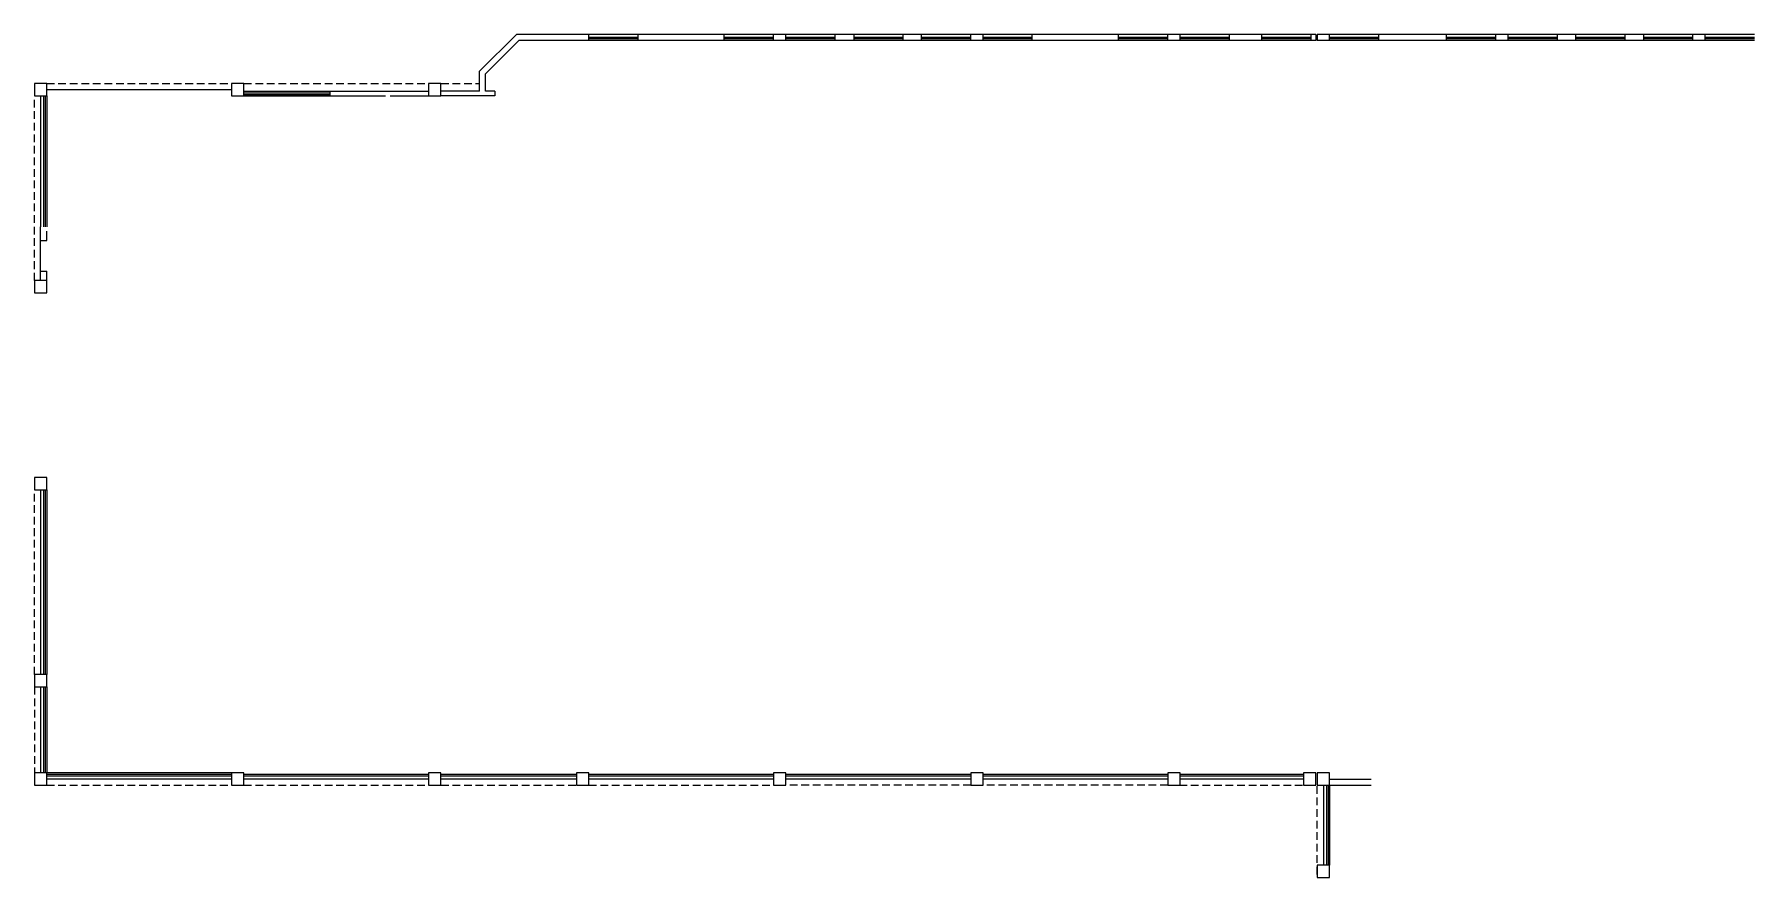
# Model space of a CAD drawing. Header units: metres. Extents: x 51 to 18146, y -212 to 18074.
# Drawn here: x 3068.8 to 3124.7, y 2252.5 to 2279.9 of the extents above; entities that cross this region are included whole.
import ezdxf

# ---------------------------------------------------------------- set-up
doc = ezdxf.new("R2010")
doc.units = ezdxf.units.M
doc.linetypes.add('HIDDEN', pattern=[0.375, 0.25, -0.125])
doc.layers.get('0').update_dxf_attribs({"color": 250})
for name, color, linetype in [('AY', 1, 'Continuous'), ('COL', 2, 'Continuous'), ('NO', 250, 'Continuous'), ('PA', 7, 'Continuous'), ('VE', 5, 'Continuous')]:
    doc.layers.add(name, color=color, linetype=linetype)
doc.layers.get('0').freeze()

# ---------------------------------------------------------------- blocks, each defined once
blk = doc.blocks.new('-COL40-')
at = {"color": 0}
blk.add_lwpolyline([(-0.2, 0.2), (-0.2, -0.2), (0.2, -0.2), (0.2, 0.2)], close=True, dxfattribs=at)
blk = doc.blocks.new('PISO 1')
at = {"layer": 'AY', "color": 15, "linetype": 'HIDDEN'}
for p, q in [((57.994, 370.91), (63.994, 370.91)), ((64.394, 370.91), (70.394, 370.91)), ((70.794, 370.91), (72.044, 370.91)), ((57.594, 364.51), (57.594, 370.51)), ((57.594, 351.71), (57.594, 357.71)), ((57.594, 351.31), (57.594, 348.51)), ((57.994, 348.11), (63.994, 348.11)), ((64.394, 348.11), (70.394, 348.11)), ((70.794, 348.11), (75.194, 348.11)), ((75.594, 348.11), (81.594, 348.11)), ((87.994, 348.11), (81.994, 348.11)), ((94.394, 348.11), (88.394, 348.11)), ((94.394, 348.11), (99.244, 348.11)), ((99.244, 345.21), (99.244, 348.11))]:
    blk.add_line(p, q, dxfattribs=at)
at = {"layer": 'AY', "color": 15}
blk.add_line((57.794, 364.81), (57.794, 365.81), dxfattribs=at)
at = {"layer": 'PA', "color": 15}
for p, q in [((72.044, 371.31), (73.244, 372.51)), ((72.244, 371.227), (73.327, 372.31)), ((75.594, 372.51), (73.244, 372.51)), ((75.594, 372.31), (73.327, 372.31)), ((75.594, 372.31), (75.594, 372.51)), ((77.194, 372.31), (77.194, 372.51)), ((79.994, 372.51), (77.194, 372.51)), ((79.994, 372.31), (77.194, 372.31)), ((79.994, 372.31), (79.994, 372.51)), ((81.994, 372.51), (81.594, 372.51)), ((81.594, 372.31), (81.594, 372.51)), ((81.994, 372.31), (81.594, 372.31)), ((81.994, 372.31), (81.994, 372.51)), ((83.594, 372.31), (83.594, 372.51)), ((84.194, 372.51), (83.594, 372.51)), ((84.194, 372.31), (83.594, 372.31)), ((84.194, 372.51), (84.194, 372.31)), ((86.394, 372.51), (85.794, 372.51)), ((85.794, 372.51), (85.794, 372.31)), ((86.394, 372.31), (85.794, 372.31)), ((86.394, 372.31), (86.394, 372.51)), ((88.394, 372.51), (87.994, 372.51)), ((87.994, 372.31), (87.994, 372.51)), ((88.394, 372.31), (87.994, 372.31)), ((88.394, 372.31), (88.394, 372.51)), ((92.794, 372.51), (89.994, 372.51)), ((89.994, 372.31), (89.994, 372.51)), ((92.794, 372.31), (89.994, 372.31)), ((92.794, 372.31), (92.794, 372.51)), ((94.394, 372.31), (94.394, 372.51)), ((94.794, 372.51), (94.394, 372.51)), ((94.794, 372.31), (94.394, 372.31)), ((94.794, 372.31), (94.794, 372.51)), ((97.444, 372.51), (96.394, 372.51)), ((96.394, 372.31), (96.394, 372.51)), ((97.444, 372.31), (96.394, 372.31)), ((97.444, 372.31), (97.444, 372.51)), ((99.044, 372.31), (99.044, 372.51)), ((99.194, 372.51), (99.044, 372.51)), ((99.194, 372.31), (99.044, 372.31)), ((99.194, 372.51), (99.194, 372.31)), ((99.644, 372.51), (99.244, 372.51)), ((99.244, 372.51), (99.244, 372.31)), ((99.644, 372.31), (99.244, 372.31)), ((99.644, 372.31), (99.644, 372.51)), ((103.444, 372.51), (101.244, 372.51)), ((101.244, 372.31), (101.244, 372.51)), ((103.444, 372.31), (101.244, 372.31)), ((103.444, 372.31), (103.444, 372.51)), ((105.044, 372.31), (105.044, 372.51)), ((105.444, 372.51), (105.044, 372.51)), ((105.444, 372.31), (105.044, 372.31)), ((105.444, 372.31), (105.444, 372.51)), ((107.044, 372.31), (107.044, 372.51)), ((107.644, 372.51), (107.044, 372.51)), ((107.644, 372.31), (107.044, 372.31)), ((107.644, 372.31), (107.644, 372.51)), ((109.844, 372.51), (109.244, 372.51)), ((109.244, 372.31), (109.244, 372.51)), ((109.844, 372.31), (109.244, 372.31)), ((109.844, 372.31), (109.844, 372.51)), ((111.444, 372.31), (111.444, 372.51)), ((111.844, 372.51), (111.444, 372.51)), ((111.844, 372.31), (111.444, 372.31)), ((111.844, 372.31), (111.844, 372.51)), ((72.044, 370.66), (72.044, 371.31)), ((72.244, 370.66), (72.244, 371.227)), ((67.194, 370.51), (67.194, 370.66)), ((67.194, 370.66), (70.394, 370.66)), ((67.194, 370.51), (68.994, 370.51)), ((69.144, 370.51), (70.394, 370.51)), ((72.044, 370.66), (70.794, 370.66)), ((72.544, 370.51), (70.794, 370.51)), ((72.544, 370.66), (72.244, 370.66)), ((72.544, 370.66), (72.544, 370.51)), ((57.794, 365.81), (57.794, 366.26)), ((57.994, 365.81), (57.994, 366.11)), ((57.794, 365.81), (57.994, 365.81)), ((57.794, 364.81), (57.994, 364.81)), ((57.794, 364.51), (57.794, 364.81)), ((57.994, 364.51), (57.994, 364.81)), ((99.644, 348.31), (100.994, 348.31)), ((99.644, 348.11), (100.994, 348.11))]:
    blk.add_line(p, q, dxfattribs=at)
at = {"layer": 'VE', "color": 15}
for p, q in [((77.194, 372.51), (75.594, 372.51)), ((77.194, 372.41), (75.594, 372.41)), ((77.194, 372.36), (75.594, 372.36)), ((77.194, 372.31), (75.594, 372.31)), ((81.594, 372.51), (79.994, 372.51)), ((81.594, 372.41), (79.994, 372.41)), ((81.594, 372.36), (79.994, 372.36)), ((81.594, 372.31), (79.994, 372.31)), ((83.594, 372.51), (81.994, 372.51)), ((83.594, 372.41), (81.994, 372.41)), ((83.594, 372.36), (81.994, 372.36)), ((83.594, 372.31), (81.994, 372.31)), ((85.794, 372.51), (84.194, 372.51)), ((85.794, 372.41), (84.194, 372.41)), ((85.794, 372.36), (84.194, 372.36)), ((85.794, 372.31), (84.194, 372.31)), ((87.994, 372.51), (86.394, 372.51)), ((87.994, 372.41), (86.394, 372.41)), ((87.994, 372.36), (86.394, 372.36)), ((87.994, 372.31), (86.394, 372.31)), ((89.994, 372.51), (88.394, 372.51)), ((89.994, 372.41), (88.394, 372.41)), ((89.994, 372.36), (88.394, 372.36)), ((89.994, 372.31), (88.394, 372.31)), ((94.394, 372.51), (92.794, 372.51)), ((94.394, 372.41), (92.794, 372.41)), ((94.394, 372.36), (92.794, 372.36)), ((94.394, 372.31), (92.794, 372.31)), ((96.394, 372.51), (94.794, 372.51)), ((96.394, 372.41), (94.794, 372.41)), ((96.394, 372.36), (94.794, 372.36)), ((96.394, 372.31), (94.794, 372.31)), ((99.044, 372.51), (97.444, 372.51)), ((99.044, 372.41), (97.444, 372.41)), ((99.044, 372.36), (97.444, 372.36)), ((99.044, 372.31), (97.444, 372.31)), ((101.244, 372.51), (99.644, 372.51)), ((101.244, 372.41), (99.644, 372.41)), ((101.244, 372.36), (99.644, 372.36)), ((101.244, 372.31), (99.644, 372.31)), ((105.044, 372.51), (103.444, 372.51)), ((105.044, 372.41), (103.444, 372.41)), ((105.044, 372.36), (103.444, 372.36)), ((105.044, 372.31), (103.444, 372.31)), ((107.044, 372.51), (105.444, 372.51)), ((107.044, 372.41), (105.444, 372.41)), ((107.044, 372.36), (105.444, 372.36)), ((107.044, 372.31), (105.444, 372.31)), ((109.244, 372.51), (107.644, 372.51)), ((109.244, 372.41), (107.644, 372.41)), ((109.244, 372.36), (107.644, 372.36)), ((109.244, 372.31), (107.644, 372.31)), ((111.444, 372.51), (109.844, 372.51)), ((111.444, 372.41), (109.844, 372.41)), ((111.444, 372.36), (109.844, 372.36)), ((111.444, 372.31), (109.844, 372.31)), ((113.444, 372.51), (111.844, 372.51)), ((113.444, 372.41), (111.844, 372.41)), ((113.444, 372.36), (111.844, 372.36)), ((113.444, 372.31), (111.844, 372.31)), ((57.794, 370.51), (57.794, 366.26)), ((57.894, 370.51), (57.894, 366.26)), ((57.944, 370.51), (57.944, 366.26)), ((63.994, 370.71), (57.994, 370.71)), ((57.994, 370.51), (57.994, 366.26)), ((64.394, 370.66), (67.194, 370.66)), ((64.394, 370.61), (67.194, 370.61)), ((64.394, 370.56), (67.194, 370.56)), ((64.394, 370.51), (67.194, 370.51)), ((57.794, 357.71), (57.794, 351.71)), ((57.894, 357.71), (57.894, 351.71)), ((57.944, 357.71), (57.944, 351.71)), ((57.994, 357.71), (57.994, 351.71)), ((57.794, 351.31), (57.794, 348.51)), ((57.894, 351.31), (57.894, 348.51)), ((57.944, 351.31), (57.944, 348.51)), ((57.994, 351.31), (57.994, 348.51)), ((63.994, 348.51), (57.994, 348.51)), ((63.994, 348.46), (57.994, 348.46)), ((63.994, 348.41), (57.994, 348.41)), ((63.994, 348.31), (57.994, 348.31)), ((70.394, 348.46), (64.394, 348.46)), ((70.394, 348.41), (64.394, 348.41)), ((70.394, 348.31), (64.394, 348.31)), ((75.194, 348.46), (70.794, 348.46)), ((75.194, 348.41), (70.794, 348.41)), ((75.194, 348.31), (70.794, 348.31)), ((81.594, 348.46), (75.594, 348.46)), ((81.594, 348.41), (75.594, 348.41)), ((81.594, 348.31), (75.594, 348.31)), ((87.994, 348.46), (81.994, 348.46)), ((87.994, 348.41), (81.994, 348.41)), ((87.994, 348.31), (81.994, 348.31)), ((94.394, 348.46), (88.394, 348.46)), ((94.394, 348.41), (88.394, 348.41)), ((94.394, 348.31), (88.394, 348.31)), ((98.794, 348.46), (94.794, 348.46)), ((98.794, 348.41), (94.794, 348.41)), ((98.794, 348.31), (94.794, 348.31)), ((99.444, 348.11), (99.444, 345.51)), ((99.544, 348.11), (99.544, 345.51)), ((99.594, 348.11), (99.594, 345.51)), ((99.644, 348.11), (99.644, 345.51))]:
    blk.add_line(p, q, dxfattribs=at)
at = {"layer": 'COL', "color": 15}
for p in [(57.794, 370.71), (64.194, 370.71), (70.594, 370.71), (57.794, 364.31), (57.794, 357.91), (57.794, 351.51), (57.794, 348.31), (64.194, 348.31), (70.594, 348.31), (75.394, 348.31), (81.794, 348.31), (88.194, 348.31), (94.594, 348.31), (98.994, 348.31), (99.444, 348.31), (99.444, 345.31)]:
    blk.add_blockref('-COL40-', p, dxfattribs=at)

msp = doc.modelspace()

# ---------------------------------------------------------------- block references
at = {"layer": 'NO'}
msp.add_blockref('PISO 1', (3011.227, 1907.413), dxfattribs=at)

doc.saveas('drawing.dxf')
